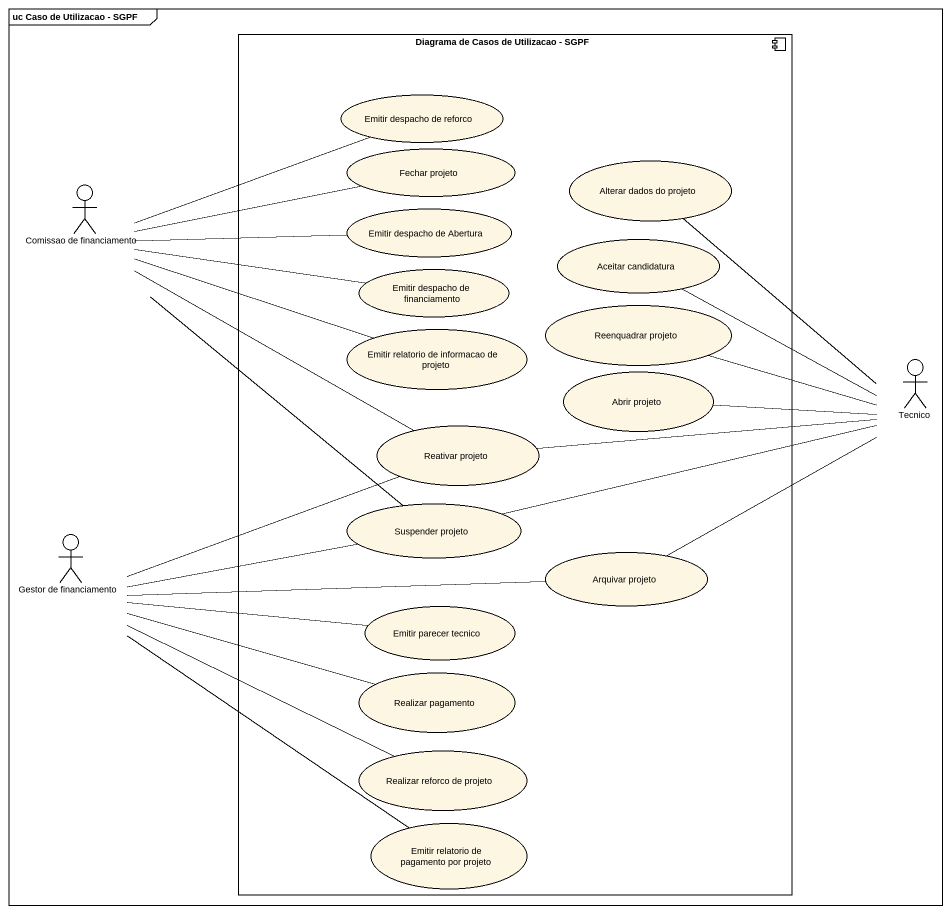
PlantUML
@startuml
mainframe uc Caso de Utilizacao - SGPF
component "Diagrama de Casos de Utilizacao - SGPF" as Diagrama_de_Casos_de {
  usecase "Emitir despacho de reforco" as Emitir_despacho_de_reforco
  usecase "Fechar projeto" as Fechar_projeto
  usecase "Alterar dados do projeto" as Alterar_dados_do_projeto
  usecase "Emitir despacho de Abertura" as Emitir_despacho_de_Abertura
  usecase "Aceitar candidatura" as Aceitar_candidatura
  usecase "Emitir despacho de financiamento" as Emitir_despacho_de
  usecase "Reenquadrar projeto" as Reenquadrar_projeto
  usecase "Emitir relatorio de informacao de projeto" as Emitir_relatorio_de
  usecase "Abrir projeto" as Abrir_projeto
  usecase "Reativar projeto" as Reativar_projeto
  usecase "Suspender projeto" as Suspender_projeto
  usecase "Arquivar projeto" as Arquivar_projeto
  usecase "Emitir parecer tecnico" as Emitir_parecer_tecnico
  usecase "Realizar pagamento" as Realizar_pagamento
  usecase "Realizar reforco de projeto" as Realizar_reforco_de_projeto
  usecase "Emitir relatorio de pagamento por projeto" as Emitir_relatorio_de_2
}
actor "Comissao de financiamento" as Comissao_de_financiamento
actor Tecnico
actor "Gestor de financiamento" as Gestor_de_financiamento
Comissao_de_financiamento -right- Emitir_despacho_de_reforco
Comissao_de_financiamento -right- Fechar_projeto
Comissao_de_financiamento -right- Emitir_despacho_de_Abertura
Comissao_de_financiamento -right- Emitir_despacho_de
Comissao_de_financiamento -right- Emitir_relatorio_de
Comissao_de_financiamento -right- Reativar_projeto
Comissao_de_financiamento -- Suspender_projeto
Tecnico -up- Alterar_dados_do_projeto
Tecnico -left- Aceitar_candidatura
Tecnico -left- Reenquadrar_projeto
Tecnico -left- Abrir_projeto
Tecnico -left- Reativar_projeto
Tecnico -left- Suspender_projeto
Tecnico -left- Arquivar_projeto
Gestor_de_financiamento -right- Reativar_projeto
Gestor_de_financiamento -right- Suspender_projeto
Gestor_de_financiamento -right- Arquivar_projeto
Gestor_de_financiamento -right- Emitir_parecer_tecnico
Gestor_de_financiamento -right- Realizar_pagamento
Gestor_de_financiamento -right- Realizar_reforco_de_projeto
Gestor_de_financiamento -- Emitir_relatorio_de_2
@enduml
